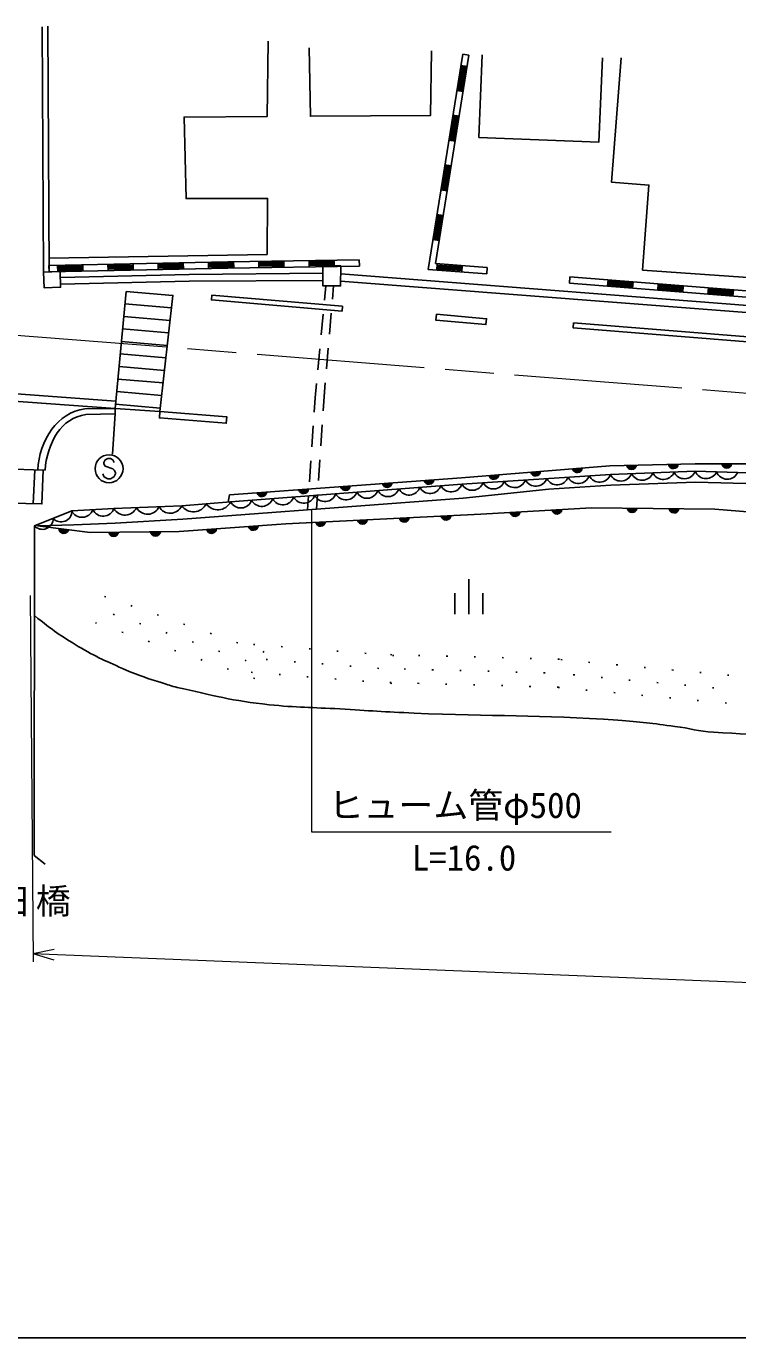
# Model space of a CAD drawing. Units: millimetres, scale not verified. Extents: x 40000 to 680000, y 20000 to 380000.
# Drawn here: x 279409 to 330358, y 205000 to 298814 of the extents above; entities that cross this region are included whole.
import ezdxf
from ezdxf.enums import TextEntityAlignment as Align

# ---------------------------------------------------------------- set-up
doc = ezdxf.new("R2010")
doc.units = ezdxf.units.MM
doc.header["$LTSCALE"] = 1000
doc.linetypes.add('CHAIN', pattern=[18.5, 12, -1.5, 3.5, -1.5])
for name, color, linetype, lineweight in [('M-BGD', 7, 'Continuous', 25), ('M-BMK', 2, 'CHAIN', 13), ('M-BMK-HTXT', 7, 'Continuous', 13), ('M-BMK-OTRS', 5, 'Continuous', 25), ('M-STR-HTXT', 7, 'Continuous', 13), ('M-STR-STRC', 7, 'Continuous', 25), ('M-STR-STRD', 7, 'Continuous', 25), ('M-TTL-BAND', 7, 'Continuous', 25)]:
    doc.layers.add(name, color=color, linetype=linetype, lineweight=lineweight)
doc.styles.add('ＭＳ ゴシック', font='')
doc.styles.get('ＭＳ ゴシック').set_extended_font_data('MS Gothic')

msp = doc.modelspace()

# ---------------------------------------------------------------- linework, layer by layer
at = {"layer": 'M-BGD'}
for p, q in [((280658, 281232), (280559, 298771)), ((280958, 298814), (281051, 281244)), ((308189, 281419), (310666, 296823)), ((308712, 281832), (311110, 296752)), ((310666, 296823), (311110, 296752)), ((310336, 294207), (310622, 295984)), ((310425, 294193), (310711, 295970)), ((310514, 294179), (310800, 295956)), ((310977, 295927), (310533, 295999)), ((310603, 294164), (310889, 295942)), ((310247, 294222), (310692, 294150)), ((309765, 290653), (310051, 292430)), ((309854, 290639), (310139, 292416)), ((309943, 290624), (310228, 292402)), ((310406, 292373), (309962, 292444)), ((310031, 290610), (310317, 292387)), ((309676, 290667), (310120, 290596)), ((309194, 287099), (309479, 288876)), ((309282, 287084), (309568, 288861)), ((309371, 287070), (309657, 288847)), ((309835, 288819), (309390, 288890)), ((309460, 287056), (309746, 288833)), ((309105, 287113), (309549, 287041)), ((308622, 283544), (308908, 285321)), ((308711, 283530), (308997, 285307)), ((308800, 283516), (309086, 285293)), ((309263, 285264), (308819, 285336)), ((308889, 283501), (309174, 285279)), ((308533, 283558), (308978, 283487)), ((293843, 281970), (281041, 281694)), ((281051, 281244), (281041, 281694)), ((293851, 281520), (281051, 281244)), ((281660, 281707), (281670, 281257)), ((283461, 281656), (281662, 281617)), ((283463, 281566), (281664, 281527)), ((283465, 281476), (281666, 281437)), ((283469, 281296), (283460, 281746)), ((285259, 281785), (285269, 281335)), ((287061, 281734), (285261, 281695)), ((287063, 281644), (285263, 281605)), ((287065, 281554), (285265, 281515)), ((287066, 281464), (285267, 281425)), ((287068, 281374), (287059, 281824)), ((288858, 281862), (288868, 281413)), ((290660, 281811), (288860, 281772)), ((290662, 281721), (288862, 281682)), ((290664, 281631), (288864, 281593)), ((290666, 281541), (288866, 281503)), ((290668, 281451), (290658, 281901)), ((292467, 281490), (292457, 281940)), ((293845, 281880), (292459, 281850)), ((292461, 281760), (293847, 281790)), ((293848, 281700), (292463, 281670)), ((292465, 281580), (293850, 281610)), ((303260, 282098), (293843, 281970)), ((293845, 281880), (294262, 281886)), ((294263, 281796), (293847, 281790)), ((293848, 281700), (294264, 281706)), ((294266, 281616), (293850, 281610)), ((303266, 281648), (293851, 281520)), ((294267, 281526), (294261, 281976)), ((296060, 282000), (296067, 281550)), ((297862, 281935), (296062, 281910)), ((297863, 281845), (296063, 281820)), ((297864, 281755), (296064, 281730)), ((297865, 281665), (296065, 281640)), ((297866, 281575), (297860, 282025)), ((299660, 282049), (299666, 281599)), ((301461, 281984), (299661, 281959)), ((301462, 281894), (299663, 281869)), ((301464, 281804), (299664, 281779)), ((301465, 281714), (299665, 281689)), ((301466, 281624), (301460, 282074)), ((303266, 281648), (303260, 282098)), ((312425, 281558), (308712, 281832)), ((308835, 281823), (308802, 281374)), ((310603, 281331), (308808, 281464)), ((310610, 281421), (308815, 281553)), ((310617, 281511), (308821, 281643)), ((310623, 281601), (308828, 281733)), ((310597, 281242), (310630, 281691)), ((312392, 281110), (312425, 281558)), ((283467, 281386), (281668, 281347)), ((312392, 281110), (308189, 281419)), ((318300, 280440), (318335, 280889)), ((339017, 279261), (318335, 280889)), ((321072, 280673), (321037, 280225)), ((322859, 280442), (321065, 280584)), ((322831, 280083), (322866, 280532)), ((300766, 279223), (300863, 280251)), ((301414, 280247), (301332, 279280)), ((338981, 278812), (318300, 280440)), ((322838, 280173), (321044, 280314)), ((322845, 280263), (321051, 280404)), ((322852, 280353), (321058, 280494)), ((324661, 280391), (324626, 279942)), ((326427, 279891), (324633, 280032)), ((326434, 279980), (324640, 280122)), ((326441, 280070), (324647, 280211)), ((326448, 280160), (324654, 280301)), ((326420, 279801), (326455, 280249)), ((328250, 280108), (328215, 279660)), ((330016, 279608), (328222, 279749)), ((330023, 279698), (328229, 279839)), ((330030, 279788), (328236, 279929)), ((330037, 279877), (328243, 280019)), ((330009, 279518), (330044, 279967)), ((300532, 276734), (300673, 278228)), ((301247, 278283), (301120, 276789)), ((300298, 274245), (300438, 275739)), ((301036, 275792), (300909, 274298)), ((300107, 272222), (300204, 273250)), ((300824, 273301), (300742, 272334)), ((300037, 271220), (300107, 272222)), ((300742, 272334), (300670, 271301)), ((299862, 268726), (299967, 270223)), ((300602, 270303), (300499, 268806)), ((299688, 266232), (299792, 267729)), ((300430, 267809), (300327, 266312)), ((293966, 265297), (293864, 264780)), ((299547, 264233), (299618, 265235)), ((300258, 265315), (300187, 264281)), ((311094, 259268), (311094, 256768)), ((285112, 257995), (285017, 258028)), ((310094, 258268), (310094, 256768)), ((312094, 258268), (312094, 256768)), ((287000, 257336), (286906, 257369)), ((284453, 256106), (284359, 256139)), ((285727, 256721), (285632, 256754)), ((288889, 256678), (288794, 256711)), ((286342, 255448), (286247, 255481)), ((287615, 256063), (287521, 256096)), ((289504, 255404), (289409, 255437)), ((290777, 256019), (290683, 256052)), ((292666, 255361), (292571, 255394)), ((288230, 254789), (288136, 254822)), ((291392, 254746), (291298, 254779)), ((294554, 254702), (294460, 254735)), ((295772, 254586), (295672, 254594)), ((297766, 254429), (297666, 254436)), ((299760, 254271), (299660, 254279)), ((290119, 254131), (290024, 254164)), ((292007, 253472), (291913, 253505)), ((293281, 254087), (293186, 254120)), ((295169, 253429), (295075, 253462)), ((296443, 254044), (296348, 254077)), ((296690, 253510), (296590, 253518)), ((298684, 253353), (298584, 253361)), ((301753, 254114), (301654, 254122)), ((303747, 253956), (303647, 253964)), ((305589, 253862), (305489, 253865)), ((305741, 253799), (305641, 253807)), ((307588, 253808), (307489, 253811)), ((309588, 253754), (309488, 253757)), ((311587, 253699), (311487, 253702)), ((313586, 253645), (313486, 253648)), ((315586, 253591), (315486, 253594)), ((317585, 253537), (317485, 253539)), ((317778, 253496), (317678, 253505)), ((319769, 253312), (319670, 253321)), ((293896, 252814), (293801, 252847)), ((295615, 252592), (295515, 252600)), ((297608, 252435), (297509, 252443)), ((300678, 253196), (300578, 253203)), ((302672, 253038), (302572, 253046)), ((304665, 252881), (304566, 252889)), ((306562, 252836), (306462, 252838)), ((308561, 252781), (308461, 252784)), ((310560, 252727), (310460, 252730)), ((312559, 252673), (312460, 252675)), ((314559, 252618), (314459, 252621)), ((316558, 252564), (316458, 252567)), ((318681, 252408), (318582, 252417)), ((321761, 253128), (321661, 253137)), ((323752, 252944), (323653, 252953)), ((325744, 252760), (325644, 252769)), ((327735, 252575), (327636, 252585)), ((329727, 252391), (329627, 252401)), ((295784, 252155), (295690, 252188)), ((299602, 252277), (299502, 252285)), ((301596, 252120), (301496, 252128)), ((303590, 251963), (303490, 251970)), ((305535, 251863), (305435, 251866)), ((305584, 251805), (305484, 251813)), ((307534, 251809), (307434, 251812)), ((309533, 251755), (309433, 251757)), ((311533, 251700), (311433, 251703)), ((313532, 251646), (313432, 251649)), ((315531, 251592), (315431, 251594)), ((317530, 251537), (317431, 251540)), ((317594, 251504), (317494, 251514)), ((320673, 252224), (320573, 252233)), ((322664, 252040), (322565, 252049)), ((324656, 251856), (324556, 251865)), ((326647, 251672), (326548, 251681)), ((328639, 251488), (328539, 251497)), ((319585, 251320), (319486, 251330)), ((321577, 251136), (321477, 251145)), ((323568, 250952), (323469, 250961)), ((325560, 250768), (325460, 250777)), ((327551, 250584), (327452, 250593)), ((329543, 250400), (329443, 250409))]:
    msp.add_line(p, q, dxfattribs=at)
for points in [[(281046, 282213), (296652, 282490), (296690, 286499), (290852, 286482), (290712, 292314), (296668, 292362), (296732, 297739)], [(299678, 297274), (299758, 292375), (308357, 292439), (308421, 297050)], [(312060, 296757), (311822, 290863), (320417, 290527), (320677, 296561)], [(321996, 296550), (321313, 287671), (323997, 287447), (323545, 281371), (334181, 280632), (334770, 291775), (336594, 291710), (336811, 295435)], [(300650, 281144), (291070, 281044), (281856, 280833)], [(300646, 280623), (291076, 280576), (281866, 280365)], [(301922, 280582), (334999, 278027), (349928, 276925), (361877, 276185), (372451, 275517), (379297, 275318), (390569, 275139)], [(301926, 281097), (335036, 278525), (349965, 277455), (361904, 276625), (372474, 276017), (379307, 275758), (390573, 275644)], [(285775, 271466), (265024, 272980), (251138, 274065)], [(251181, 274702), (265109, 273522), (285833, 271984), (285775, 271466)], [(293966, 265297), (310568, 266516), (321208, 267374), (327296, 267502), (331843, 267519), (335446, 267168), (350450, 265538), (362491, 264024), (375697, 262514), (389228, 261373), (434553, 257165), (444131, 256408), (445220, 256206), (459279, 250580), (459829, 250220)], [(279997, 263077), (282673, 264145), (285691, 264310), (290541, 264509), (294044, 264795), (310607, 266068), (321239, 266753), (327315, 266976), (331881, 266856), (335382, 266549), (350377, 264920), (362446, 263528), (375635, 261954), (389178, 260618), (416239, 257970), (434500, 256545), (444100, 255944), (445163, 255702), (458549, 249853), (459481, 249460)], [(280225, 263073), (282820, 263154), (285776, 263276), (290622, 263556), (294142, 263828), (310703, 265068), (316817, 265690), (321278, 265989), (327319, 266211), (331837, 266092), (335307, 265788), (350292, 264160), (362357, 262769), (375552, 261194), (389104, 259858), (414935, 257432), (434430, 255859), (443991, 255185), (445189, 254674), (457477, 249197), (459033, 248482)], [(280225, 263073), (283978, 262601), (290358, 262665), (298004, 263225), (311958, 263914), (319875, 264362), (328706, 264266), (336375, 263658), (341939, 263001), (359900, 260909), (390926, 257901), (417476, 255506), (437083, 253564), (437698, 253451), (457632, 245424)], [(280765, 238878), (279975, 239497), (279997, 263077), (281124, 263527)]]:
    msp.add_lwpolyline(points, dxfattribs=at)
for points in [[(300654, 281676), (301930, 281667), (301920, 280243), (300643, 280253)], [(280658, 281232), (281839, 281268), (281873, 280140), (280692, 280104)]]:
    msp.add_lwpolyline(points, close=True, dxfattribs=at)
for centre, radius, start, end in [((322751, 267461), 354, 190.00267, 352.40785), ((322751, 267461), 283, 192.22671, 350.18381), ((322751, 267461), 212, 195.97303, 346.43748), ((322751, 267461), 142, 203.68476, 338.72575), ((322751, 267461), 100, 214.00242, 328.40809), ((325750, 267524), 354, 190.00267, 352.40785), ((325750, 267524), 283, 192.22671, 350.18381), ((325750, 267524), 212, 195.97303, 346.43748), ((325750, 267524), 142, 203.68476, 338.72575), ((325750, 267524), 100, 214.00242, 328.40809), ((329569, 267565), 354, 188.99916, 351.40433), ((329569, 267565), 283, 191.22319, 349.1803), ((329569, 267565), 212, 194.96952, 345.43397), ((329569, 267565), 142, 202.68125, 337.72224), ((329569, 267565), 100, 212.99891, 327.40458), ((312893, 266758), 354, 193.41117, 355.81635), ((312893, 266758), 283, 195.63521, 353.59231), ((312893, 266758), 212, 199.38153, 349.84598), ((312893, 266758), 142, 207.09326, 342.13425), ((312893, 266758), 100, 217.41093, 331.81659), ((315902, 266739), 829, 207.07654, 340.29594), ((315884, 266999), 354, 193.41117, 355.81635), ((315884, 266999), 283, 195.63521, 353.59231), ((315884, 266999), 212, 199.38153, 349.84598), ((315884, 266999), 142, 207.09326, 342.13425), ((315884, 266999), 100, 217.41093, 331.81659), ((317421, 266837), 829, 207.07654, 340.29594), ((318940, 266934), 829, 207.07654, 340.29594), ((318874, 267240), 354, 193.41117, 355.81635), ((318874, 267240), 283, 195.63521, 353.59231), ((318874, 267240), 212, 199.38153, 349.84598), ((318874, 267240), 142, 207.09326, 342.13425), ((318874, 267240), 100, 217.41093, 331.81659), ((320459, 267032), 829, 207.07654, 340.29594), ((321987, 267108), 828, 205.41784, 338.7881), ((323506, 267164), 828, 205.41784, 338.7881), ((325024, 267219), 828, 205.41784, 338.7881), ((326543, 267275), 828, 205.41784, 338.7881), ((328084, 267285), 830, 201.89996, 335.09426), ((329606, 267245), 830, 201.89996, 335.09426), ((299271, 265741), 354, 192.99717, 355.40234), ((299271, 265741), 283, 195.2212, 353.17831), ((299271, 265741), 212, 198.96753, 349.43198), ((299271, 265741), 142, 206.67926, 341.72025), ((299271, 265741), 100, 216.99692, 331.40259), ((302263, 265960), 354, 192.99717, 355.40234), ((302263, 265960), 283, 195.2212, 353.17831), ((302263, 265960), 212, 198.96753, 349.43198), ((302263, 265960), 142, 206.67926, 341.72025), ((302263, 265960), 100, 216.99692, 331.40259), ((303807, 265866), 820, 207.37015, 341.42015), ((305312, 265982), 820, 207.37015, 341.42015), ((305255, 266180), 354, 192.99717, 355.40234), ((305255, 266180), 283, 195.2212, 353.17831), ((305255, 266180), 212, 198.96753, 349.43198), ((305255, 266180), 142, 206.67926, 341.72025), ((305255, 266180), 100, 216.99692, 331.40259), ((306818, 266098), 820, 207.37015, 341.42015), ((308324, 266213), 820, 207.37015, 341.42015), ((308247, 266400), 354, 192.99717, 355.40234), ((308247, 266400), 283, 195.2212, 353.17831), ((308247, 266400), 212, 198.96753, 349.43198), ((308247, 266400), 142, 206.67926, 341.72025), ((308247, 266400), 100, 216.99692, 331.40259), ((309829, 266329), 820, 207.37015, 341.42015), ((311345, 266445), 829, 207.07654, 340.29594), ((312864, 266543), 829, 207.07654, 340.29594), ((314383, 266641), 829, 207.07654, 340.29594), ((291374, 265101), 1022, 215.38987, 333.93754), ((293126, 265244), 1022, 215.38987, 333.93754), ((294773, 265172), 820, 207.37015, 341.42015), ((296278, 265287), 820, 207.37015, 341.42015), ((296279, 265521), 354, 192.99717, 355.40234), ((296279, 265521), 283, 195.2212, 353.17831), ((296279, 265521), 212, 198.96753, 349.43198), ((296279, 265521), 142, 206.67926, 341.72025), ((296279, 265521), 100, 216.99692, 331.40259), ((297784, 265403), 820, 207.37015, 341.42015), ((299290, 265519), 820, 207.37015, 341.42015), ((300795, 265635), 820, 207.37015, 341.42015), ((302301, 265750), 820, 207.37015, 341.42015), ((281905, 264127), 769, 222.20688, 1.29081), ((283410, 264506), 821, 206.13857, 340.11508), ((284919, 264589), 821, 206.13857, 340.11508), ((286483, 264747), 904, 208.91409, 335.79135), ((288099, 264813), 904, 208.91409, 335.79135), ((289716, 264880), 904, 208.91409, 335.79135), ((306476, 263698), 354, 191.62211, 354.02728), ((306476, 263698), 283, 193.84615, 351.80325), ((306476, 263698), 212, 197.59247, 348.05692), ((306476, 263698), 142, 205.3042, 340.34519), ((306476, 263698), 100, 215.62186, 330.02753), ((309473, 263846), 354, 191.62211, 354.02728), ((309473, 263846), 283, 193.84615, 351.80325), ((309473, 263846), 212, 197.59247, 348.05692), ((309473, 263846), 142, 205.3042, 340.34519), ((309473, 263846), 100, 215.62186, 330.02753), ((314416, 264107), 354, 192.0382, 354.44338), ((314416, 264107), 283, 194.26224, 352.21934), ((314416, 264107), 212, 198.00857, 348.47301), ((314416, 264107), 142, 205.7203, 340.76128), ((314416, 264107), 100, 216.03796, 330.44362), ((317411, 264277), 354, 192.0382, 354.44338), ((317411, 264277), 283, 194.26224, 352.21934), ((317411, 264277), 212, 198.00857, 348.47301), ((317411, 264277), 142, 205.7203, 340.76128), ((317411, 264277), 100, 216.03796, 330.44362), ((322791, 264385), 354, 188.17409, 350.57927), ((322791, 264385), 283, 190.39813, 348.35523), ((322791, 264385), 212, 194.14446, 344.6089), ((322791, 264385), 142, 201.85619, 336.89717), ((322791, 264385), 100, 212.17385, 326.57951), ((325791, 264352), 354, 188.17409, 350.57927), ((325791, 264352), 283, 190.39813, 348.35523), ((325791, 264352), 212, 194.14446, 344.6089), ((325791, 264352), 142, 201.85619, 336.89717), ((325791, 264352), 100, 212.17385, 326.57951), ((280567, 263594), 769, 222.20688, 1.29081), ((282108, 262891), 354, 181.62695, 344.03213), ((282108, 262891), 283, 183.85099, 341.80809), ((282108, 262891), 212, 187.59732, 338.06176), ((282108, 262891), 142, 195.30905, 330.35004), ((282108, 262891), 100, 205.62671, 320.03237), ((292681, 262890), 354, 192.9896, 355.39478), ((292681, 262890), 283, 195.21364, 353.17074), ((292681, 262890), 212, 198.95997, 349.42442), ((292681, 262890), 142, 206.6717, 341.71269), ((292681, 262890), 100, 216.98936, 331.39503), ((295673, 263109), 354, 192.9896, 355.39478), ((295673, 263109), 283, 195.21364, 353.17074), ((295673, 263109), 212, 198.95997, 349.42442), ((295673, 263109), 142, 206.6717, 341.71269), ((295673, 263109), 100, 216.98936, 331.39503), ((300483, 263402), 354, 191.62211, 354.02728), ((300483, 263402), 283, 193.84615, 351.80325), ((300483, 263402), 212, 197.59247, 348.05692), ((300483, 263402), 142, 205.3042, 340.34519), ((300483, 263402), 100, 215.62186, 330.02753), ((303480, 263550), 354, 191.62211, 354.02728), ((303480, 263550), 283, 193.84615, 351.80325), ((303480, 263550), 212, 197.59247, 348.05692), ((303480, 263550), 142, 205.3042, 340.34519), ((303480, 263550), 100, 215.62186, 330.02753), ((285668, 262672), 354, 189.37251, 351.77768), ((285668, 262672), 283, 191.59654, 349.55365), ((285668, 262672), 212, 195.34287, 345.80732), ((285668, 262672), 142, 203.0546, 338.09559), ((285668, 262672), 100, 213.37226, 327.77793), ((288667, 262702), 354, 189.37251, 351.77768), ((288667, 262702), 283, 191.59654, 349.55365), ((288667, 262702), 212, 195.34287, 345.80732), ((288667, 262702), 142, 203.0546, 338.09559), ((288667, 262702), 100, 213.37226, 327.77793)]:
    msp.add_arc(centre, radius, start, end, dxfattribs=at)
msp.add_open_spline([(279991, 256652), (281405, 255561), (281847, 255220), (283136, 254457), (284420, 253698), (285192, 253362), (286558, 252763), (287536, 252335), (288116, 252172), (289132, 251846), (289554, 251711), (289787, 251621), (290218, 251523), (292772, 250946), (294201, 250555), (296805, 250284), (298777, 250079), (299893, 250095), (301874, 249980), (303945, 249859), (305104, 249771), (307177, 249682), (312879, 249438), (316085, 249562), (321780, 249177), (323376, 249069), (324265, 248937), (325852, 248732), (326937, 248592), (327529, 248381), (328620, 248319), (332268, 248114), (334349, 247899), (337974, 248353), (340572, 248679), (341989, 249103), (344560, 249596), (347880, 250232), (349701, 250820), (353054, 251252), (359213, 252046), (362722, 252234), (368930, 252083), (372263, 252002), (374114, 251575), (377393, 250971), (380704, 250362), (382465, 249590), (385761, 248905), (390142, 247996), (392617, 247562), (397056, 246999), (401472, 246439), (403966, 246244), (408414, 246079), (411146, 245978), (412680, 246009), (415414, 246049), (420162, 246119), (422820, 246486), (427567, 246370), (430849, 246290), (432676, 245976), (435935, 245577), (439295, 245165), (441085, 244266), (444462, 244020), (445391, 243952), (445941, 243836), (446848, 244052), (448113, 244354), (448822, 244554), (450029, 245039), (450256, 245130), (450382, 245186), (450602, 245294), (451700, 245833), (452014, 246296), (453025, 247279)], degree=3, knots=[0, 0, 0, 0, 1, 1, 1, 2, 2, 2, 3, 3, 3, 4, 4, 4, 5, 5, 5, 6, 6, 6, 7, 7, 7, 8, 8, 8, 9, 9, 9, 10, 10, 10, 11, 11, 11, 12, 12, 12, 13, 13, 13, 14, 14, 14, 15, 15, 15, 16, 16, 16, 17, 17, 17, 18, 18, 18, 19, 19, 19, 20, 20, 20, 21, 21, 21, 22, 22, 22, 23, 23, 23, 24, 24, 24, 25, 25, 25, 26, 26, 26, 26], dxfattribs=at)
at = {"layer": 'M-BMK'}
msp.add_lwpolyline([(376457, 268930), (344786, 271450), (278085, 276751)], dxfattribs=at)
at = {"layer": 'M-BMK-OTRS'}
for p, q in [((286475, 278953), (289811, 278663)), ((286391, 278057), (289710, 277768)), ((286308, 277161), (289609, 276874)), ((286224, 276265), (289509, 275979)), ((286140, 275369), (289408, 275084)), ((286056, 274473), (289308, 274190)), ((285973, 273577), (289207, 273295)), ((285889, 272680), (289107, 272400)), ((285805, 271784), (289006, 271506)), ((280020, 267080), (279910, 264661))]:
    msp.add_line(p, q, dxfattribs=at)
for points in [[(286559, 279849), (289911, 279558), (288979, 271263), (285775, 271466)], [(273723, 267292), (273609, 264790), (280533, 264649), (280632, 267060)]]:
    msp.add_lwpolyline(points, close=True, dxfattribs=at)
at = {"layer": 'M-STR-HTXT'}
for p, q in [((279698, 258086), (279900, 231890)), ((279895, 232479), (281409, 232793)), ((279895, 232479), (426428, 226551)), ((279895, 232479), (281379, 232043))]:
    msp.add_line(p, q, dxfattribs=at)
msp.add_lwpolyline([(299837, 264255), (299837, 241194), (321301, 241194)], dxfattribs=at)
at = {"layer": 'M-STR-STRC'}
for p, q in [((285777, 271083), (285585, 268193)), ((285070, 267797), (284979, 267615)), ((284979, 267615), (284979, 267524)), ((284979, 267524), (285070, 267342)), ((285251, 267887), (285070, 267797)), ((285433, 267887), (285251, 267887)), ((285615, 267797), (285433, 267887)), ((285706, 267615), (285615, 267797)), ((284979, 266615), (284888, 266797)), ((285070, 266524), (284979, 266615)), ((285070, 267342), (285615, 267160)), ((285251, 266433), (285070, 266524)), ((285433, 266433), (285251, 266433)), ((285615, 266524), (285433, 266433)), ((285615, 267160), (285706, 267069)), ((285706, 266615), (285615, 266524)), ((285706, 267069), (285797, 266887)), ((285797, 266797), (285706, 266615)), ((285797, 266887), (285797, 266797))]:
    msp.add_line(p, q, dxfattribs=at)
msp.add_circle((285342, 267160), 1000, dxfattribs=at)
at = {"layer": 'M-STR-STRD'}
for p, q in [((283598, 271457), (285775, 271466)), ((285775, 271466), (285777, 271083)), ((283670, 271036), (285777, 271083)), ((280238, 267075), (280762, 267055))]:
    msp.add_line(p, q, dxfattribs=at)
for points in [[(292702, 279581), (302055, 278783), (302026, 278442), (292673, 279240)], [(308776, 278214), (312366, 277887), (312328, 277470), (308737, 277797)], [(318590, 277608), (344756, 275510), (344727, 275146), (318561, 277243)], [(288979, 271263), (293767, 270875), (293729, 270413), (288941, 270801)]]:
    msp.add_lwpolyline(points, close=True, dxfattribs=at)
for centre, radius, start, end in [((284212, 267849), 3659, 99.66203, 144.30927), ((284132, 268061), 3010, 98.8257, 146.52245), ((285564, 266867), 5330, 144.20388, 177.75587), ((286418, 266706), 5667, 147.84572, 176.47312)]:
    msp.add_arc(centre, radius, start, end, dxfattribs=at)
at = {"layer": 'M-TTL-BAND'}
msp.add_line((40000, 205000), (579000, 205000), dxfattribs=at)

# ---------------------------------------------------------------- texts
at = {"layer": 'M-BMK-HTXT', "insert": (277098, 236130), "char_height": 1833, "attachment_point": 5, "style": 'ＭＳ ゴシック'}
msp.add_mtext('\\T1.2;井開田橋', dxfattribs=at)
at = {"layer": 'M-STR-HTXT', "style": 'ＭＳ ゴシック'}
for s, p in [('ヒューム管φ500', (310129, 243093)), ('L=16.0', (310757, 239335))]:
    msp.add_text(s, height=1833, dxfattribs=at).set_placement(p, align=Align.MIDDLE_CENTER)

doc.saveas('drawing.dxf')
